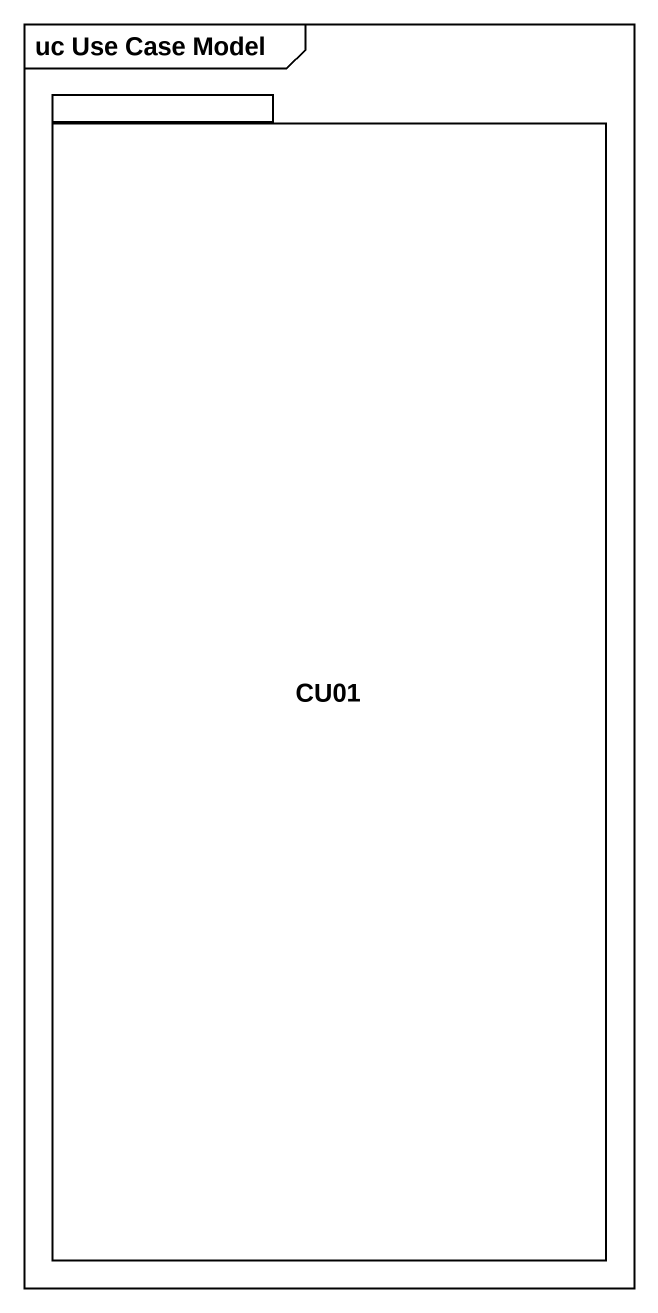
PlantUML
@startuml
mainframe uc Use Case Model
package CU01 {
}
@enduml
